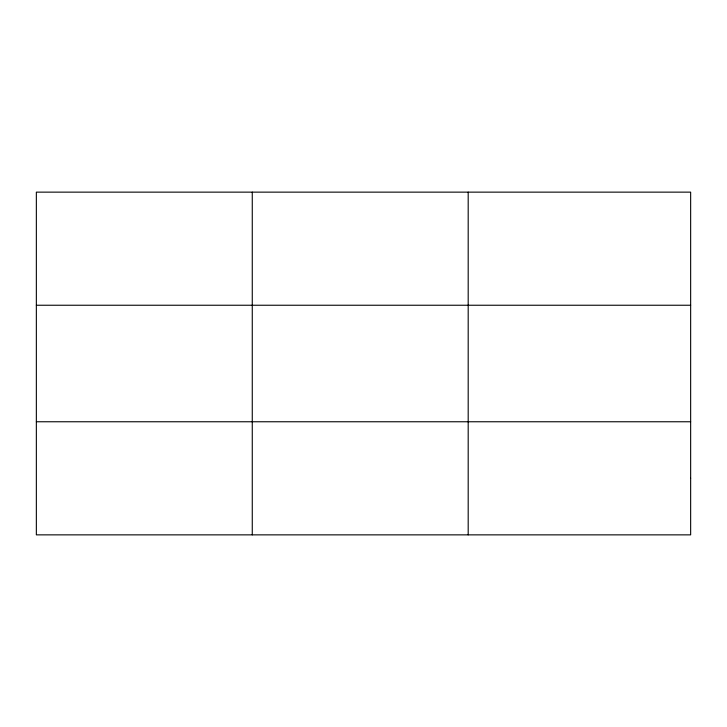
<?xml version="1.0" encoding="UTF-8"?>
<svg xmlns="http://www.w3.org/2000/svg" width="727" height="727" viewBox="0 0 727 727"><rect width="100%" height="100%" fill="white"/><g stroke="black" fill="none" stroke-linecap="round" stroke-linejoin="round"><path stroke-width="1.09" d="M252.269 534.863L252.269 192.137M468.188 534.863L468.188 192.137M36.35 305.24L690.65 305.24M36.35 421.76L690.65 421.76M690.65 478.311L690.65 534.863L36.35 534.863L36.35 192.137L690.65 192.137L690.65 478.311"/></g></svg>
